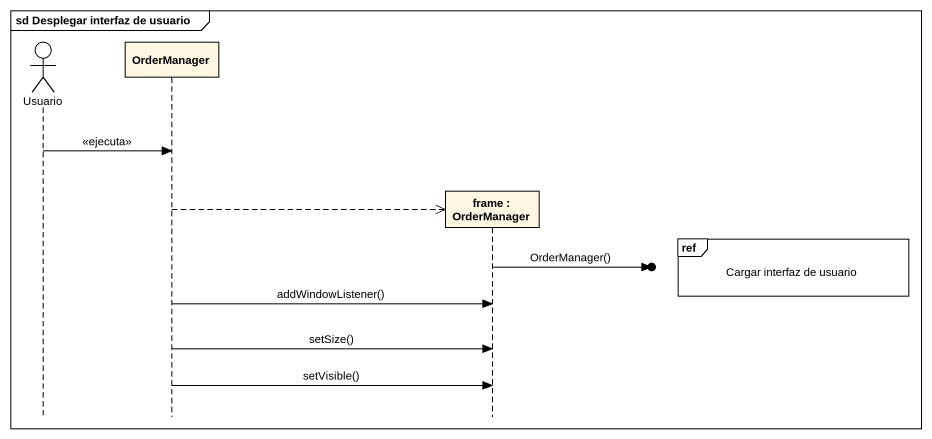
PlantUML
@startuml
mainframe sd Desplegar interfaz de usuario
hide footbox
actor Usuario
participant OrderManager
participant "frame : OrderManager" as frame_

Usuario -> OrderManager : <<ejecuta>>
OrderManager -->> frame_ **
ref over frame_ : Cargar interfaz de usuario
frame_ ->o] : OrderManager()
OrderManager -> frame_ : addWindowListener()
OrderManager -> frame_ : setSize()
OrderManager -> frame_ : setVisible()
@enduml
